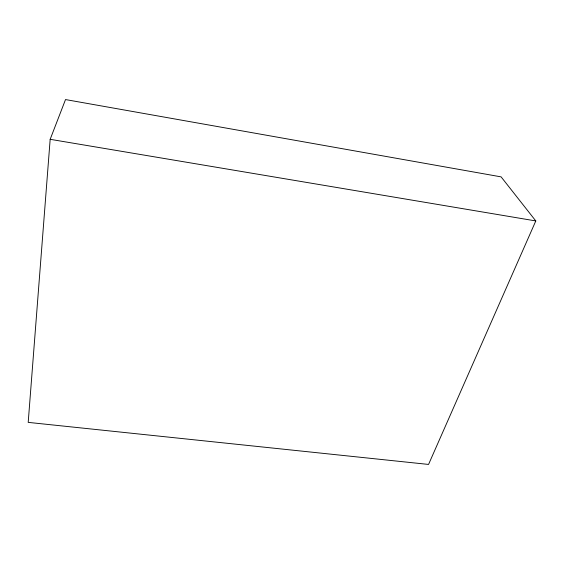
<?xml version="1.0" encoding="UTF-8"?>
<svg xmlns="http://www.w3.org/2000/svg" width="564" height="564" viewBox="0 0 564 564"><rect width="100%" height="100%" fill="white"/><g stroke="black" fill="none" stroke-linecap="round" stroke-linejoin="round"><path stroke-width="0.85" d="M50.168 139.315L28.2 422.38L428.555 464.433L535.8 220.94L501.107 176.87L65.516 99.567L50.168 139.315L535.8 220.94"/></g></svg>
